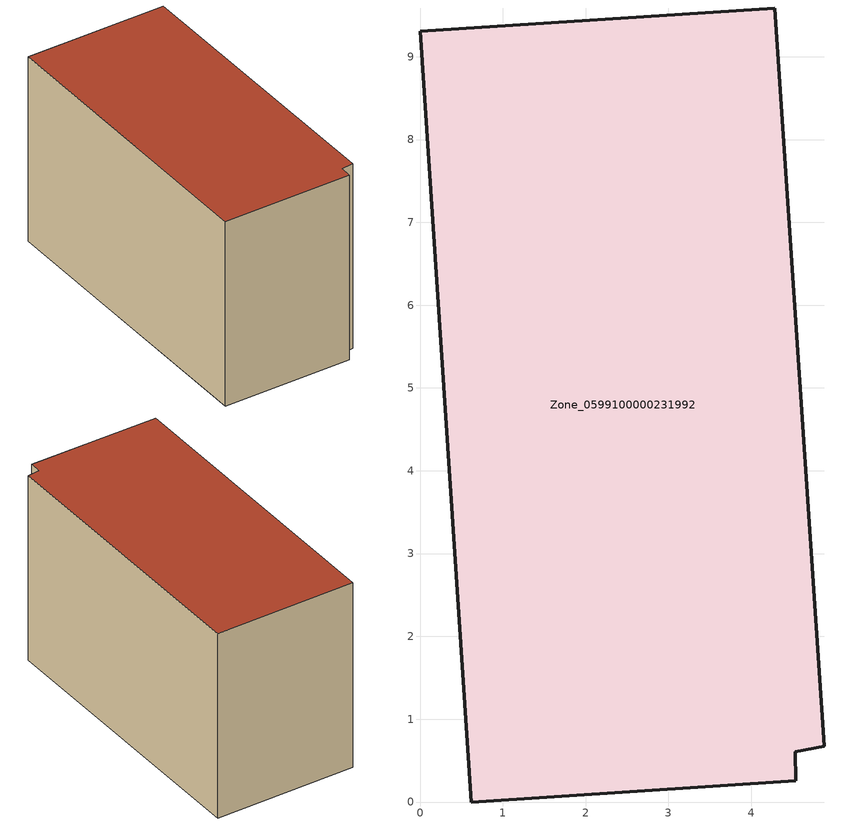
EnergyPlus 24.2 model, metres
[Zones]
Zone_0599100000231992
 floor ground (C_G): 4.54,0.25 0.62,0 0,9.31 4.28,9.59 4.88,0.67 4.53,0.61 z0
 wall outside (C_F): 4.88,0.67 4.28,9.59 0,9.31 0.62,0 4.54,0.25 4.53,0.61 4.88,0.67 z0:5.87
 roof outside (C_R): 0.62,0 4.54,0.25 4.53,0.61 4.88,0.67 4.28,9.59 0,9.31 z5.87
[BUILDING]
Pand.0599100000231992: North Axis=0; Terrain=City; Loads Convergence Tolerance Value=0.04; Temperature Convergence Tolerance Value=0.4; Solar Distribution=FullExterior; Maximum Number of Warmup Days=25; Minimum Number of Warmup Days=1
[Site:Location]
Rotterdam.The.Hague.AP_ZH_NLD Design_Conditions: Latitude=51.96; Longitude=4.45; Time Zone=1; Elevation=-4.5
[SITE:GROUNDTEMPERATURE:BUILDINGSURFACE]
18, 18, 18, 18, 18, 18, 18, 18, 18, 18, 18, 18
[MATERIAL] Thermal Absorptance=0.9; Solar Absorptance=0.7; Visible Absorptance=0.7
Name | Roughness | Thickness | Conductivity | Density | Specific Heat
G.TC.1946-1964 | MediumSmooth | 0.15 | 1 | 540 | 1210
F.TC.1946-1964 | Rough | 0.3 | 0.857143 | 1920 | 840
R.TC.1946-1964 | MediumRough | 0.2 | 0.235294 | 1500 | 1000
[CONSTRUCTION]
C_G: G.TC.1946-1964
C_F: F.TC.1946-1964
C_R: R.TC.1946-1964
[ZONE]
Zone_0599100000231992: Type=1; Multiplier=1; Ceiling Height=Autocalculate; Volume=Autocalculate; Floor Area=autocalculate; Part of Total Floor Area=Yes
[ZONEINFILTRATION:DESIGNFLOWRATE]
Infil_Zone_0599100000231992: Zone or ZoneList or Space or SpaceList=Zone_0599100000231992; Schedule=AlwaysOn; Design Flow Rate Calculation Method=Flow/Area; Flow Rate per Floor Area=0.003; Constant Term Coefficient=1; Temperature Term Coefficient=0; Velocity Term Coefficient=0; Velocity Squared Term Coefficient=0
[HVACTEMPLATE:ZONE:IDEALLOADSAIRSYSTEM]
Zone_0599100000231992: Maximum Heating Supply Air Temperature=50; Minimum Cooling Supply Air Temperature=13; Maximum Heating Supply Air Humidity Ratio=0.0156; Minimum Cooling Supply Air Humidity Ratio=0.0077; Heating Limit=NoLimit; Cooling Limit=NoLimit; Dehumidification Control Type=ConstantSensibleHeatRatio; Cooling Sensible Heat Ratio=0.7; Dehumidification Setpoint=60; Humidification Control Type=None; Humidification Setpoint=30; Outdoor Air Method=None; Outdoor Air Flow Rate per Person=0.00944; Outdoor Air Flow Rate per Zone Floor Area=0; Outdoor Air Flow Rate per Zone=0; Demand Controlled Ventilation Type=None; Outdoor Air Economizer Type=NoEconomizer; Heat Recovery Type=None; Sensible Heat Recovery Effectiveness=0.7; Latent Heat Recovery Effectiveness=0.65
[ZONECONTROL:THERMOSTAT]
ThermostatControl_Zone_0599100000231992: Zone or ZoneList=Zone_0599100000231992; Control Type Schedule=DualSetpointControlType; Control 1=Thermostat_Zone_0599100000231992; Temperature Difference Between Cutout And Setpoint=0
[THERMOSTATSETPOINT:DUALSETPOINT]
Thermostat_Zone_0599100000231992: Heating Setpoint Temperature Schedule=HeatingSetpoint_Zone_0599100000231992; Cooling Setpoint Temperature Schedule=CoolingSetpoint_Zone_0599100000231992
[SCHEDULE:COMPACT]
HeatingSetpoint_Zone_0599100000231992: Through: 12/31, For: AllDays, Until: 24:00, 21
CoolingSetpoint_Zone_0599100000231992: Through: 12/31, For: AllDays, Until: 24:00, 24
DualSetpointControlType: Through: 12/31, For: AllDays, Until: 24:00, 4
AlwaysOn: Through: 12/31, For: AllDays, Until: 24:00, 1
